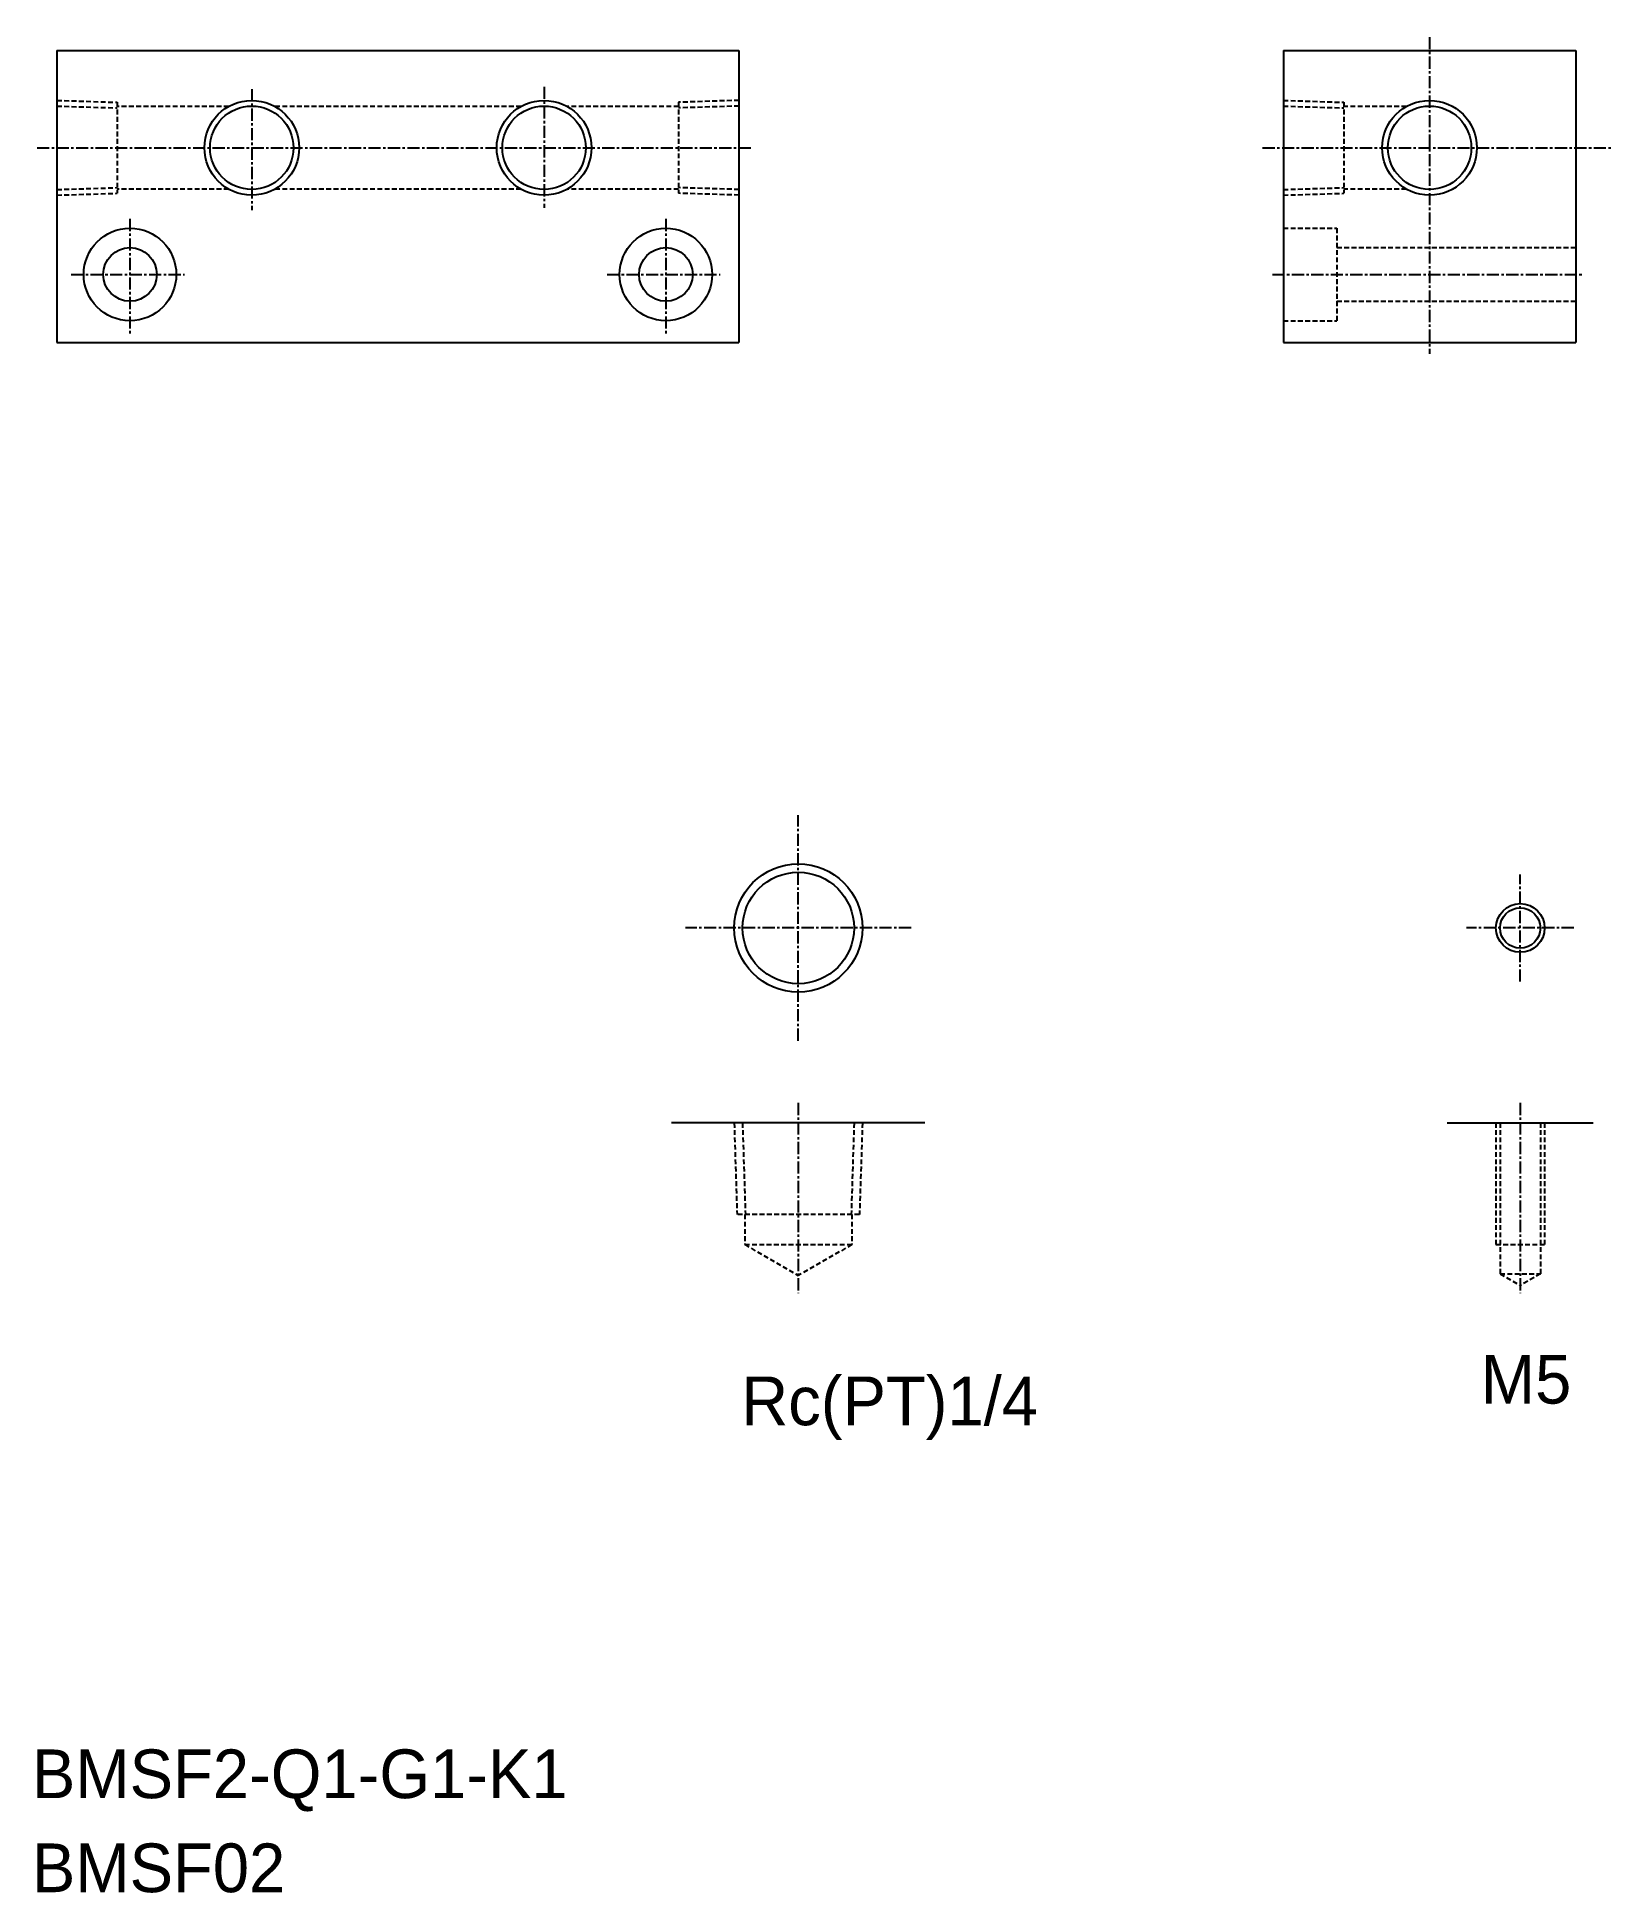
# Model space of a CAD drawing. Extents: x 994 to 1156, y 3530 to 3720.
import ezdxf
from ezdxf.enums import TextEntityAlignment as Align

# ---------------------------------------------------------------- set-up
doc = ezdxf.new("R2010")
doc.units = 0
doc.linetypes.add('CENTER', pattern=[2, 1.25, -0.25, 0.25, -0.25])
doc.linetypes.add('DASHED', pattern=[0.75, 0.5, -0.25])
doc.layers.get('0').update_dxf_attribs({"linetype": 'CONTINUOUS'})
doc.layers.add('CENTER', color=1, linetype='CENTER')

msp = doc.modelspace()

# ---------------------------------------------------------------- linework, layer by layer
at = {"color": 7, "linetype": 'CONTINUOUS'}
for p, q in [((996.14, 3718.84), (1066.14, 3718.84)), ((996.14, 3718.84), (996.14, 3688.84)), ((1066.14, 3718.84), (1066.14, 3688.84)), ((1122.01, 3718.84), (1122.01, 3688.84)), ((1122.01, 3718.84), (1152.01, 3718.84)), ((1152.01, 3718.84), (1152.01, 3688.84)), ((996.14, 3688.84), (1066.14, 3688.84)), ((1122.01, 3688.84), (1152.01, 3688.84)), ((1085.23, 3608.76), (1059.23, 3608.76)), ((1138.82, 3608.76), (1153.82, 3608.76))]:
    msp.add_line(p, q, dxfattribs=at)
at = {"color": 3, "linetype": 'DASHED'}
for p, q in [((996.14, 3713.71), (1002.34, 3713.51)), ((996.14, 3713.12), (1002.34, 3712.93)), ((1002.34, 3713.51), (1002.34, 3704.17)), ((1013.78, 3713.09), (1002.34, 3713.09)), ((1043.78, 3713.09), (1018.51, 3713.09)), ((1059.94, 3713.09), (1048.51, 3713.09)), ((1066.14, 3713.71), (1059.94, 3713.51)), ((1059.94, 3713.51), (1059.94, 3704.17)), ((1066.14, 3713.12), (1059.94, 3712.93)), ((1122.01, 3713.71), (1128.21, 3713.51)), ((1122.01, 3713.12), (1128.21, 3712.93)), ((1128.21, 3713.51), (1128.21, 3704.17)), ((1134.64, 3713.09), (1128.21, 3713.09)), ((996.14, 3704.56), (1002.34, 3704.75)), ((996.14, 3703.98), (1002.34, 3704.17)), ((1013.78, 3704.59), (1002.34, 3704.59)), ((1043.78, 3704.59), (1018.51, 3704.59)), ((1059.94, 3704.59), (1048.51, 3704.59)), ((1066.14, 3704.56), (1059.94, 3704.75)), ((1066.14, 3703.98), (1059.94, 3704.17)), ((1122.01, 3704.56), (1128.21, 3704.75)), ((1122.01, 3703.98), (1128.21, 3704.17)), ((1134.64, 3704.59), (1128.21, 3704.59)), ((1122.01, 3700.59), (1127.51, 3700.59)), ((1127.51, 3700.59), (1127.51, 3691.09)), ((1127.51, 3698.59), (1152.01, 3698.59)), ((1127.51, 3693.09), (1152.01, 3693.09)), ((1122.01, 3691.09), (1127.51, 3691.09)), ((1065.65, 3608.76), (1065.94, 3599.36)), ((1066.5, 3608.76), (1066.8, 3599.36)), ((1077.95, 3608.76), (1077.66, 3599.36)), ((1078.81, 3608.76), (1078.51, 3599.36)), ((1143.82, 3608.76), (1143.82, 3596.26)), ((1144.25, 3608.76), (1144.25, 3593.26)), ((1148.39, 3608.76), (1148.39, 3593.26)), ((1148.82, 3608.76), (1148.82, 3596.26)), ((1078.51, 3599.36), (1065.94, 3599.36)), ((1066.73, 3599.36), (1066.73, 3596.26)), ((1077.73, 3599.36), (1077.73, 3596.26)), ((1066.73, 3596.26), (1072.23, 3593.09)), ((1066.73, 3596.26), (1077.73, 3596.26)), ((1077.73, 3596.26), (1072.23, 3593.09)), ((1143.82, 3596.26), (1148.82, 3596.26)), ((1144.25, 3593.26), (1146.32, 3592.07)), ((1144.25, 3593.26), (1148.39, 3593.26)), ((1148.39, 3593.26), (1146.32, 3592.07))]:
    msp.add_line(p, q, dxfattribs=at)
for p, q in [((1122.01, 3711.34), (1122.01, 3711.34)), ((1122.01, 3703.84), (1122.01, 3703.84))]:
    msp.add_line(p, q)
at = {"color": 3, "linetype": 'CONTINUOUS'}
for centre, radius in [((1016.14, 3708.84), 4.86), ((1046.14, 3708.84), 4.86), ((1137.01, 3708.84), 4.86), ((1072.23, 3628.76), 6.58), ((1146.32, 3628.76), 2.5)]:
    msp.add_circle(centre, radius, dxfattribs=at)
at = {"color": 7, "linetype": 'CONTINUOUS'}
for centre, radius in [((1016.14, 3708.84), 4.28), ((1046.14, 3708.84), 4.28), ((1137.01, 3708.84), 4.28), ((1003.64, 3695.84), 4.75), ((1058.64, 3695.84), 4.75), ((1003.64, 3695.84), 2.75), ((1058.64, 3695.84), 2.75), ((1072.23, 3628.76), 5.72), ((1146.32, 3628.76), 2.07)]:
    msp.add_circle(centre, radius, dxfattribs=at)
at = {"layer": 'CENTER', "color": 1, "linetype": 'CENTER'}
for p, q in [((1137.01, 3720.2), (1137.01, 3687.68)), ((1016.14, 3714.87), (1016.14, 3702.45)), ((1046.14, 3715.1), (1046.14, 3702.68)), ((994.11, 3708.84), (1067.42, 3708.84)), ((1119.87, 3708.84), (1155.62, 3708.84)), ((1003.64, 3701.54), (1003.64, 3689.61)), ((1058.64, 3701.54), (1058.64, 3689.61)), ((997.6, 3695.84), (1009.22, 3695.84)), ((1052.6, 3695.84), (1064.22, 3695.84)), ((1120.88, 3695.84), (1152.77, 3695.84)), ((1072.23, 3617.18), (1072.23, 3640.34)), ((1146.32, 3623.26), (1146.32, 3634.26)), ((1083.81, 3628.76), (1060.65, 3628.76)), ((1151.82, 3628.76), (1140.82, 3628.76)), ((1072.23, 3610.8), (1072.23, 3591.26)), ((1146.32, 3610.8), (1146.32, 3591.26))]:
    msp.add_line(p, q, dxfattribs=at)

# ---------------------------------------------------------------- texts
at = {"color": 7, "linetype": 'CONTINUOUS'}
for s, p in [('M5', (1151.56, 3582.44)), ('Rc(PT)1/4', (1096.83, 3580.22))]:
    msp.add_text(s, height=5, dxfattribs=at).set_placement(p, align=Align.MIDDLE_RIGHT)
for s, p in [('BMSF2-Q1-G1-K1', (993.57, 3539.44)), ('BMSF02', (993.57, 3529.79))]:
    msp.add_text(s, height=5, dxfattribs=at).set_placement(p)

doc.saveas('drawing.dxf')
